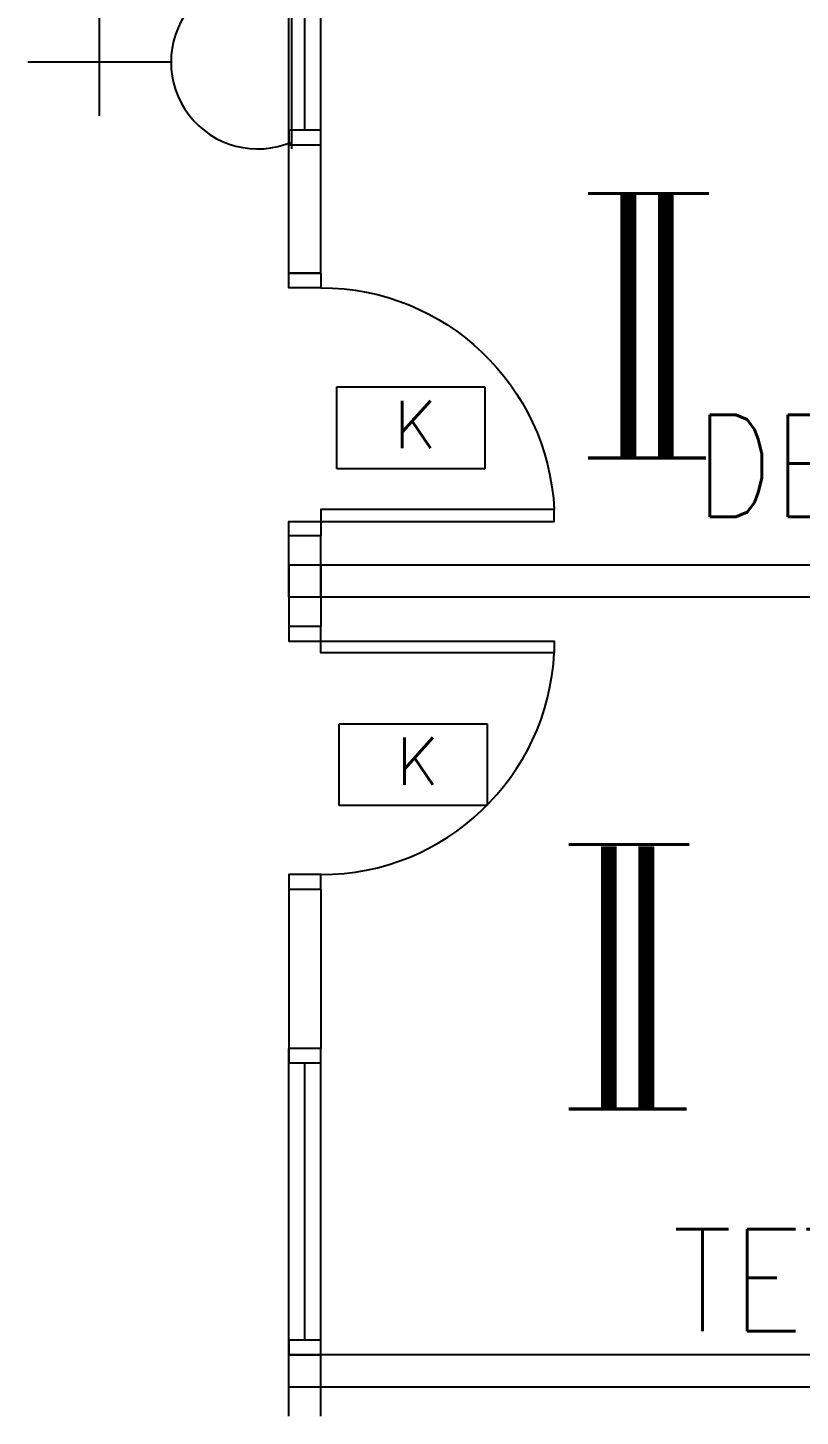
# Model space of a CAD drawing. Header units: inches. Extents: x 16928 to 514628, y -1471 to 241387.
# Drawn here: x 180486 to 183132, y 43155 to 47911 of the extents above; entities that cross this region are included whole.
import ezdxf
from ezdxf.enums import TextEntityAlignment as Align

# ---------------------------------------------------------------- set-up
doc = ezdxf.new("R2010")
doc.units = ezdxf.units.IN
doc.header["$MEASUREMENT"] = 0
doc.layers.add('BOMBA', color=22, linetype='Continuous', lineweight=25)
doc.layers.add('t3', color=8, linetype='Continuous', lineweight=25)
for name, color, linetype in [('DOOR', 2, 'Continuous'), ('ELECT', 6, 'Continuous'), ('FITTING', 8, 'Continuous'), ('partition', 8, 'Continuous'), ('TB', 8, 'Continuous'), ('WIN', 9, 'Continuous')]:
    doc.layers.add(name, color=color, linetype=linetype)
doc.styles.add('LAILA', font='romans.shx', dxfattribs={"width": 0.85})
doc.styles.add('SIMPLEX', font='simplex.shx', dxfattribs={"width": 0.8})

# ---------------------------------------------------------------- blocks, each defined once
blk = doc.blocks.new('dr16')
at = {"layer": 'DOOR', "color": 1}
blk.add_line((-2409712.2, -909070.8), (-2409602.2, -909070.8), dxfattribs=at)
for points in [[(-2409712.2, -909070.8), (-2409602.2, -909070.8), (-2409602.2, -909020.8), (-2409712.2, -909020.8)], [(-2410511.2, -909830.8), (-2409712.2, -909830.8), (-2409712.2, -909870.8), (-2410511.2, -909870.8)], [(-2409712.2, -909920.8), (-2409602.2, -909920.8), (-2409602.2, -909870.8), (-2409712.2, -909870.8)]]:
    blk.add_lwpolyline(points, close=True, dxfattribs=at)
at = {"layer": 'DOOR', "color": 9}
blk.add_arc((-2409712.2, -909870.8), 800, 90, 177.134, dxfattribs=at)
blk = doc.blocks.new('13A SSO 300mm')
at = {"layer": 'ELECT', "color": 6}
for p, q in [((0, 413.8), (0, 904.4)), ((-184, 659.1), (184, 659.1)), ((-297.4, 0), (297.4, 0))]:
    blk.add_line(p, q, dxfattribs=at)
blk.add_arc((0, 116.3), 297.4, 336.9763, 203.0237, dxfattribs=at)

msp = doc.modelspace()

# ---------------------------------------------------------------- linework, layer by layer
at = {"layer": 'BOMBA', "color": 8, "linetype": 'ByBlock', "ltscale": 10}
for p, q in [((181544.7, 46680.9), (182051.6, 46680.9)), ((181544.7, 46400.2), (181544.7, 46680.9)), ((181544.7, 46680.9), (182051.6, 46680.9)), ((181544.7, 46400.2), (181544.7, 46680.9)), ((182051.6, 46400.2), (181544.7, 46400.2)), ((182051.6, 46400.2), (181544.7, 46400.2)), ((181552.7, 45527.3), (182059.6, 45527.3)), ((181552.7, 45246.6), (181552.7, 45527.3)), ((181552.7, 45527.3), (182059.6, 45527.3)), ((181552.7, 45246.6), (181552.7, 45527.3)), ((182059.6, 45246.6), (181552.7, 45246.6)), ((182059.6, 45246.6), (181552.7, 45246.6))]:
    msp.add_line(p, q, dxfattribs=at)
at = {"layer": 'BOMBA', "color": 3, "linetype": 'ByBlock', "ltscale": 10}
for p, q in [((181544.7, 46680.9), (182051.6, 46680.9)), ((181544.7, 46400.2), (181544.7, 46680.9)), ((182051.6, 46680.9), (182051.6, 46400.2)), ((182051.6, 46400.2), (181544.7, 46400.2)), ((181552.7, 45527.3), (182059.6, 45527.3)), ((181552.7, 45246.6), (181552.7, 45527.3)), ((182059.6, 45527.3), (182059.6, 45246.6)), ((182059.6, 45246.6), (181552.7, 45246.6))]:
    msp.add_line(p, q, dxfattribs=at)
at = {"layer": 'FITTING', "color": 3}
for points, const_width in [([(182542.6, 46437.6), (182542.6, 47337.6)], 54.6), ([(182542.6, 46437.6), (182542.6, 47337.6)], 54.6), ([(182542.6, 46437.6), (182542.6, 47337.6)], 54.6), ([(182542.6, 46437.6), (182542.6, 47337.6)], 54.6), ([(182671.4, 46437.6), (182671.4, 47337.6)], 54.6), ([(182671.4, 46437.6), (182671.4, 47337.6)], 54.6), ([(182671.4, 46437.6), (182671.4, 47337.6)], 54.6), ([(182671.4, 46437.6), (182671.4, 47337.6)], 54.6), ([(182405, 47343.5), (182690, 47343.5)], 10.9), ([(182405, 47343.5), (182690, 47343.5)], 10.9), ([(182405, 47343.5), (182690, 47343.5)], 10.9), ([(182405, 47343.5), (182690, 47343.5)], 10.9), ([(182543.7, 47343.5), (182818.9, 47343.5)], 10.9), ([(182543.7, 47343.5), (182818.9, 47343.5)], 10.9), ([(182543.7, 47343.5), (182818.9, 47343.5)], 10.9), ([(182543.7, 47343.5), (182818.9, 47343.5)], 10.9), ([(182405, 46437.6), (182680.2, 46437.6)], 10.9), ([(182405, 46437.6), (182680.2, 46437.6)], 10.9), ([(182405, 46437.6), (182680.2, 46437.6)], 10.9), ([(182405, 46437.6), (182680.2, 46437.6)], 10.9), ([(182533.8, 46437.6), (182809, 46437.6)], 10.9), ([(182533.8, 46437.6), (182809, 46437.6)], 10.9), ([(182533.8, 46437.6), (182809, 46437.6)], 10.9), ([(182533.8, 46437.6), (182809, 46437.6)], 10.9), ([(182476, 44207.7), (182476, 45107.7)], 54.6), ([(182604.9, 44207.7), (182604.9, 45107.7)], 54.6), ([(182338.4, 45113.6), (182623.5, 45113.6)], 10.9), ([(182477.1, 45113.6), (182752.3, 45113.6)], 10.9), ([(182338.4, 44207.7), (182613.6, 44207.7)], 10.9), ([(182467.3, 44207.7), (182742.5, 44207.7)], 10.9)]:
    msp.add_lwpolyline(points, dxfattribs=dict(at, const_width=const_width))
at = {"layer": 'partition'}
for p, q in [((181380, 47070.4), (181380, 47510.4)), ((181380, 47510.4), (181490, 47510.4)), ((181490, 47070.4), (181490, 47510.4)), ((181490, 47070.4), (181380, 47070.4)), ((181490, 46170.4), (181380, 46170.4)), ((181380, 45960.4), (181380, 46170.4)), ((181490, 45960.4), (181490, 46170.4)), ((185305, 46070.4), (181380, 46070.4)), ((181380, 46070.4), (181380, 45860.4)), ((181490, 46070.4), (181490, 45860.4)), ((185305, 45960.4), (181380, 45960.4)), ((181380, 44960.4), (181380, 44415.4)), ((181490, 44960.4), (181490, 44415.4)), ((181490, 44415.4), (181380, 44415.4)), ((185380, 43365.4), (181380, 43365.4)), ((181380, 43365.4), (181490, 43365.4)), ((181380, 43155.4), (181380, 43365.4)), ((181490, 43155.4), (181490, 43365.4)), ((185380, 43255.4), (181380, 43255.4))]:
    msp.add_line(p, q, dxfattribs=at)
at = {"layer": 'WIN'}
for p, q in [((181380, 47510.4), (181380, 48560.4)), ((181490, 47510.4), (181490, 48560.4)), ((181435, 47560.4), (181435, 48510.4)), ((181380, 43365.4), (181380, 44415.4)), ((181490, 43365.4), (181490, 44415.4)), ((181435, 43415.4), (181435, 44365.4))]:
    msp.add_line(p, q, dxfattribs=at)
for points in [[(181490, 47560.4), (181380, 47560.4), (181380, 47510.4), (181490, 47510.4)], [(181490, 44415.4), (181380, 44415.4), (181380, 44365.4), (181490, 44365.4)], [(181490, 43415.4), (181380, 43415.4), (181380, 43365.4), (181490, 43365.4)]]:
    msp.add_lwpolyline(points, close=True, dxfattribs=at)

# ---------------------------------------------------------------- block references
at = {"layer": 'DOOR', "xscale": -1}
msp.add_blockref('dr16', (-2228222.2, 956091.2), dxfattribs=at)
at = {"layer": 'DOOR', "rotation": 180}
msp.add_blockref('dr16', (-2228222.2, -864060.3), dxfattribs=at)
at = {"layer": 'TB', "color": 6, "linetype": 'Continuous', "rotation": 90}
msp.add_blockref('13A SSO 300mm', (181390.2, 47793.3), dxfattribs=at)

# ---------------------------------------------------------------- texts
at = {"layer": 'BOMBA', "color": 3, "linetype": 'ByBlock', "ltscale": 10, "style": 'SIMPLEX'}
for p in [(181740.3, 46471.3), (181748.3, 45317.8)]:
    msp.add_text('K', height=162.1, dxfattribs=at).set_placement(p)
at = {"layer": 't3', "style": 'LAILA', "width": 0.85}
for s, p in [('DEKAN', (182771, 46585.5)), ('TETAMU', (182694.5, 43796.4))]:
    msp.add_text(s, height=350, dxfattribs=at).set_placement(p, align=Align.TOP_LEFT)

doc.saveas('drawing.dxf')
